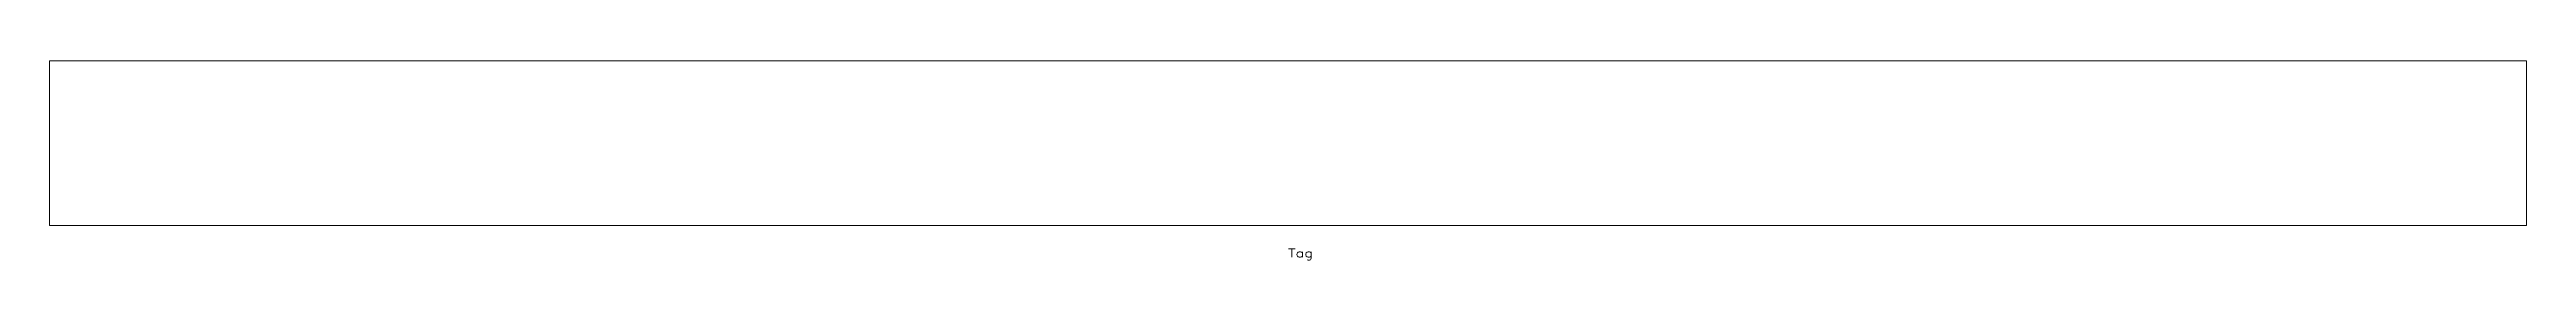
# Model space of a CAD drawing. Header units: inches. Extents: x -187 to 188, y -18 to 12.
import ezdxf
from ezdxf.enums import TextEntityAlignment as Align

# ---------------------------------------------------------------- set-up
doc = ezdxf.new("R2010")
doc.units = ezdxf.units.IN
doc.header["$MEASUREMENT"] = 0
doc.layers.get('0').update_dxf_attribs({"lineweight": 0})
doc.styles.add('STANDARD1', font='TXT.SHX')

msp = doc.modelspace()

# ---------------------------------------------------------------- linework, layer by layer
at = {"linetype": 'Continuous', "ltscale": 15}
for p, q in [((-187.48, -12.51), (-187.48, 12.49)), ((-187.48, 12.49), (187.52, 12.49)), ((187.52, -12.51), (187.52, 12.49)), ((-187.48, -12.51), (187.52, -12.51))]:
    msp.add_line(p, q, dxfattribs=at)

# ---------------------------------------------------------------- texts
at = {"color": 7, "linetype": 'Continuous', "style": 'STANDARD1', "width": 1.166667}
msp.add_text('Tag', height=1.27, dxfattribs=at).set_placement((0.02, -17.34), (3.83, -17.34), align=Align.FIT)

doc.saveas('drawing.dxf')
